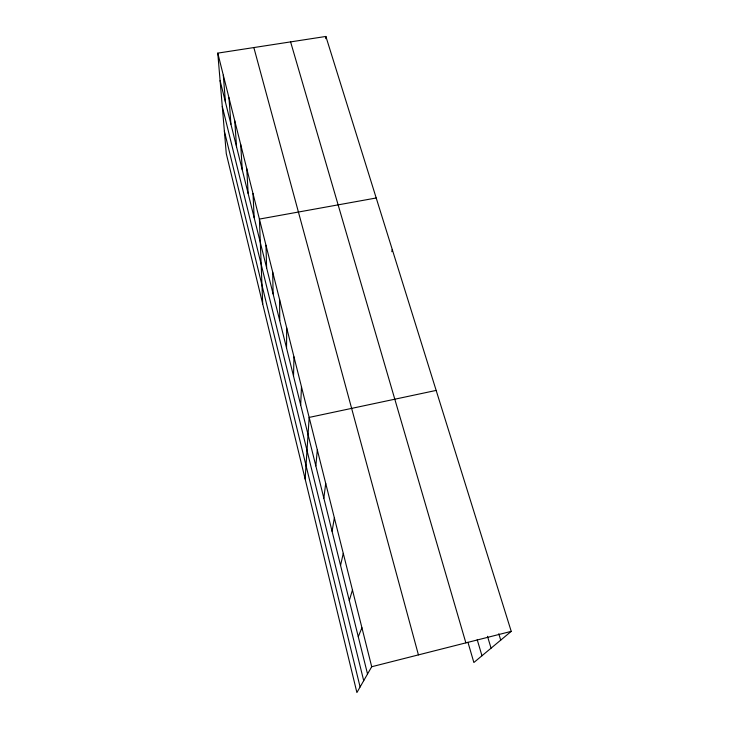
<?xml version="1.0" encoding="UTF-8"?>
<svg xmlns="http://www.w3.org/2000/svg" width="729" height="729" viewBox="0 0 729 729"><rect width="100%" height="100%" fill="white"/><g stroke="black" fill="none" stroke-linecap="round" stroke-linejoin="round"><path stroke-width="1.09" d="M286.543 348.015L286.697 327.868M293.523 376.118L293.978 356.909M300.685 404.959L301.469 386.744M325.763 38.664L325.881 36.45L217.771 53.126L226.272 153.628L356.9 692.55L371.708 666.734L217.771 53.126M305.141 479.026L309.16 417.416L436.161 390.416M315.83 465.913L317.315 449.921M323.84 498.144L325.717 483.382M332.078 531.304L334.365 517.854M391.819 251.687L392.248 249.455M340.552 565.422L343.268 553.375M349.282 600.55L352.462 589.989M358.276 636.727L361.93 627.76M325.881 36.45L511.229 631.369L473.868 662.506L467.954 642.285M371.708 666.734L511.229 631.369M376.21 197.987L259.406 219.083L262.695 303.902M498.782 633.765L500.723 640.126M487.491 636.289L491.064 648.172M477.213 639.707L481.969 655.754M290.598 41.89L465.867 642.869M253.847 47.558L418.428 654.888M220.094 80.609L367.534 674.006M222.281 106.407L363.707 680.686M224.377 131.174L360.099 686.964M223.302 75.16L225.452 102.151M228.961 97.713L230.929 124.194M234.756 120.814L236.533 146.748M240.688 144.479L242.265 169.839M246.776 168.736L248.142 193.467M253.009 193.595L254.157 217.679M265.967 245.226L266.623 267.88M272.701 272.063L273.102 293.924M279.608 299.592L279.736 320.632"/></g></svg>
